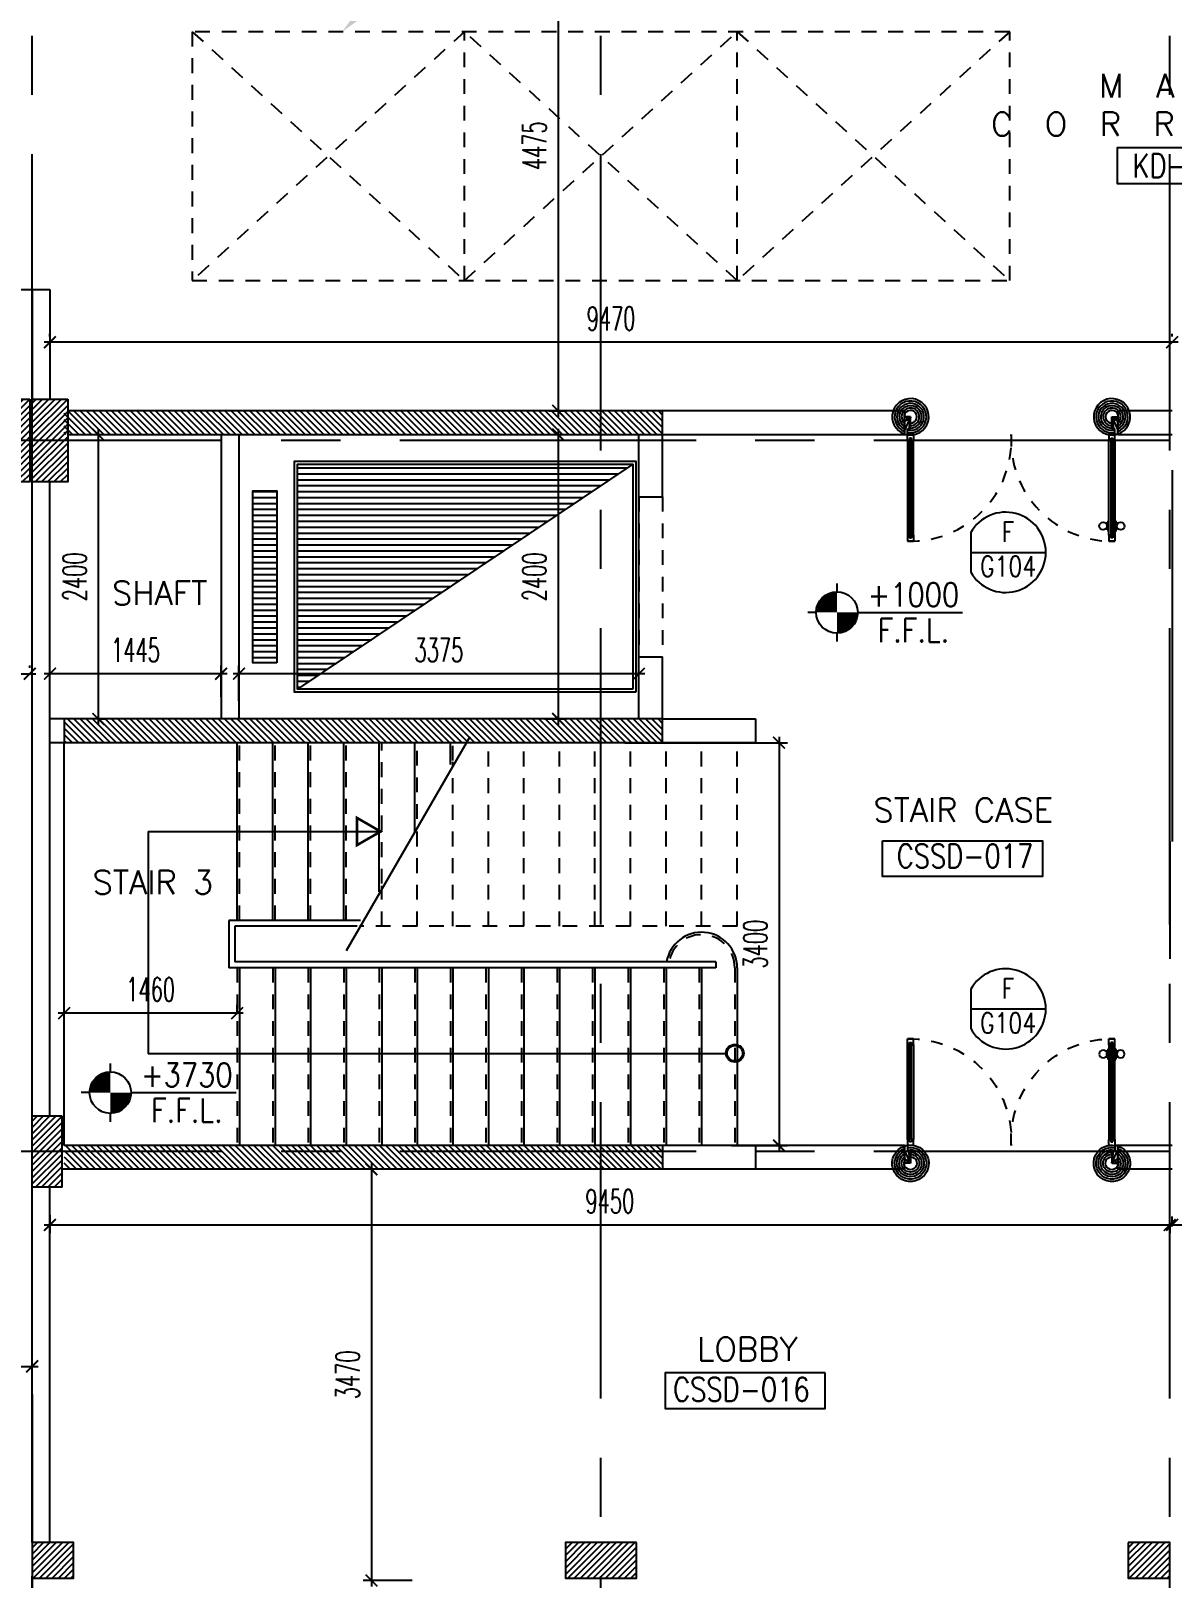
# Model space of a CAD drawing. Extents: x 417866.9 to 417960.2, y 43448 to 43538.2.
# Drawn here: x 417905.91 to 417915.54, y 43494.49 to 43507.55 of the extents above; entities that cross this region are included whole.
import ezdxf
from ezdxf.enums import TextEntityAlignment as Align

# ---------------------------------------------------------------- set-up
doc = ezdxf.new("R2010")
doc.units = 0
doc.header["$MEASUREMENT"] = 0
doc.header["$PDMODE"] = 3
doc.header["$PDSIZE"] = 0.1
for name, pattern in [('CENTERX2', [4, 2.5, -0.5, 0.5, -0.5]), ('HIDDEN', [0.375, 0.25, -0.125]), ('HIDDEN2', [0.1875, 0.125, -0.0625])]:
    doc.linetypes.add(name, pattern=pattern)
doc.layers.get('0').update_dxf_attribs({"linetype": 'CONTINUOUS'})
doc.layers.get('DEFPOINTS').update_dxf_attribs({"linetype": 'CONTINUOUS'})
for name, color, linetype in [('AXES', 11, 'CENTERX2'), ('BORDER', 4, 'CONTINUOUS'), ('COL', 2, 'CONTINUOUS'), ('DIM', 4, 'CONTINUOUS'), ('DOOR', 4, 'CONTINUOUS'), ('DOOR-CR', 2, 'CONTINUOUS'), ('DOOR-NO', 3, 'CONTINUOUS'), ('EJ', 8, 'CONTINUOUS'), ('HAT', 8, 'CONTINUOUS'), ('HIDDEN', 9, 'HIDDEN2'), ('LEV-PL', 4, 'CONTINUOUS'), ('LIFTS', 4, 'CONTINUOUS'), ('RM-BOX', 2, 'CONTINUOUS'), ('RM-IND', 5, 'CONTINUOUS'), ('RM-NAME', 2, 'CONTINUOUS'), ('RM-NO', 2, 'CONTINUOUS'), ('STR', 5, 'CONTINUOUS'), ('WALL', 2, 'CONTINUOUS')]:
    doc.layers.add(name, color=color, linetype=linetype)
doc.layers.get('EJ').off()
doc.styles.add('ROMANS', font='ROMANS.shx', dxfattribs={"width": 0.6})
doc.styles.add('S', font='ROMANS.SHX')
doc.dimstyles.new('STANDARD in', dxfattribs={"dimtxt": 0.2, "dimasz": 0.1, "dimexe": 0.07, "dimexo": 0.05, "dimgap": 0.1, "dimtad": 1, "dimdec": 0, "dimlfac": 1000, "dimzin": 0, "dimdsep": 46, "dimtxsty": 'ROMANS', "dimblk": 'ARCHTICK', "dimcen": 0.05, "dimdle": 0.05, "dimclrd": 4, "dimclre": 4, "dimclrt": 2, "dimadec": 0, "dimazin": 0, "dimtfac": 1, "dimtdec": 0, "dimtmove": 2, "dimatfit": 3, "dimfxl": 0, "dimtolj": 1, "dimtzin": 0, "dimarcsym": 0})

# ---------------------------------------------------------------- blocks, each defined once
blk = doc.blocks.new('RM1')
at = {"layer": 'RM-BOX'}
blk.add_lwpolyline([(570, -200), (-570, -200), (-570, -500), (570, -500)], close=True, dxfattribs=at)
at = {"layer": 'RM-NAME', "style": 'ROMANS'}
for tag, p in [('ROOMNAME1', (0, 324)), ('ROOMNAME2', (0, 0))]:
    blk.add_attdef(tag, text='', height=200, dxfattribs=at).set_placement(p, align=Align.MIDDLE)
at = {"layer": 'RM-NO', "style": 'ROMANS', "width": 0.8}
blk.add_attdef('ROOMNO', text='', height=200, dxfattribs=at).set_placement((0, -350), align=Align.MIDDLE)
blk = doc.blocks.new('C11')
at = {"layer": 'HAT'}
h = blk.add_hatch(dxfattribs=at)
h.set_pattern_fill('ANSI31', color=256, scale=300, style=0)
h.set_pattern_definition([(45, (-383765.23, -62181), (-26.5165043, 26.5165043), [])])
h.paths.add_polyline_path([(-20, 350), (-20, 700), (-320, 700), (-320, 350)])
h.paths.add_polyline_path([(-320, 0), (-20, 0), (-20, 350), (-320, 350)])
h = blk.add_hatch(dxfattribs=at)
h.set_pattern_fill('ANSI31', color=256, scale=300, style=0)
h.set_pattern_definition([(45, (-383445.23, -62181), (-26.5165043, 26.5165043), [])])
h.paths.add_polyline_path([(300, 350), (300, 700), (0, 700), (0, 350)])
h.paths.add_polyline_path([(0, 0), (300, 0), (300, 350), (0, 350)])
at = {"layer": 'COL'}
for points in [[(-20, 700), (-20, 0), (-320, 0), (-320, 700)], [(300, 700), (300, 0), (0, 0), (0, 700)]]:
    blk.add_lwpolyline(points, close=True, dxfattribs=at)
blk = doc.blocks.new('_ARCHTICK')
at = {"color": 0, "linetype": 'ByBlock', "const_width": 0.15}
blk.add_lwpolyline([(-0.5, -0.5), (0.5, 0.5)], dxfattribs=at)
blk = doc.blocks.new('*D612')
at = {"layer": 'DEFPOINTS', "color": 0}
for p in [(417905.897, 43502.126), (417905.897, 43502.126), (417891.397, 43501.746)]:
    blk.add_point(p, dxfattribs=at)
at = {"layer": 'DIM', "color": 4, "lineweight": -2}
for p, q in [((417891.397, 43501.796), (417891.397, 43502.196)), ((417905.897, 43502.176), (417905.897, 43502.196)), ((417891.347, 43502.126), (417905.947, 43502.126))]:
    blk.add_line(p, q, dxfattribs=at)
at = {"layer": 'DIM', "color": 4, "lineweight": -2, "xscale": 0.1, "yscale": 0.1, "zscale": 0.1, "rotation": 180}
blk.add_blockref('_ARCHTICK', (417891.397, 43502.126), dxfattribs=at)
at = {"layer": 'DIM', "color": 4, "lineweight": -2, "xscale": 0.1, "yscale": 0.1, "zscale": 0.1}
blk.add_blockref('_ARCHTICK', (417905.897, 43502.126), dxfattribs=at)
at = {"layer": 'DIM', "color": 2, "insert": (417898.647, 43502.326), "char_height": 0.2, "attachment_point": 5, "style": 'ROMANS'}
blk.add_mtext('\\A1;14500', dxfattribs=at)
blk = doc.blocks.new('*D266')
at = {"layer": 'DEFPOINTS', "color": 0}
for p in [(417907.662, 43502.126), (417907.662, 43501.847), (417911.037, 43501.847)]:
    blk.add_point(p, dxfattribs=at)
at = {"layer": 'DIM', "color": 4, "lineweight": -2}
for p, q in [((417907.662, 43501.897), (417907.662, 43502.196)), ((417911.037, 43501.897), (417911.037, 43502.196)), ((417911.087, 43502.126), (417907.612, 43502.126))]:
    blk.add_line(p, q, dxfattribs=at)
at = {"layer": 'DIM', "color": 4, "lineweight": -2, "xscale": 0.1, "yscale": 0.1, "zscale": 0.1, "rotation": 180}
blk.add_blockref('_ARCHTICK', (417907.662, 43502.126), dxfattribs=at)
at = {"layer": 'DIM', "color": 4, "lineweight": -2, "xscale": 0.1, "yscale": 0.1, "zscale": 0.1}
blk.add_blockref('_ARCHTICK', (417911.037, 43502.126), dxfattribs=at)
at = {"layer": 'DIM', "color": 2, "insert": (417909.349, 43502.326), "char_height": 0.2, "attachment_point": 5, "style": 'ROMANS'}
blk.add_mtext('\\A1;3375', dxfattribs=at)
blk = doc.blocks.new('*D267')
at = {"layer": 'DEFPOINTS', "color": 0}
for p in [(417910.124, 43504.144), (417910.19, 43501.744), (417910.356, 43501.744)]:
    blk.add_point(p, dxfattribs=at)
at = {"layer": 'DIM', "color": 4, "lineweight": -2}
for p, q in [((417910.174, 43504.144), (417910.426, 43504.144)), ((417910.356, 43504.194), (417910.356, 43501.694)), ((417910.24, 43501.744), (417910.426, 43501.744))]:
    blk.add_line(p, q, dxfattribs=at)
at = {"layer": 'DIM', "color": 4, "lineweight": -2, "xscale": 0.1, "yscale": 0.1, "zscale": 0.1}
for p, rotation in [((417910.356, 43504.144), 90), ((417910.356, 43501.744), 270)]:
    blk.add_blockref('_ARCHTICK', p, dxfattribs=dict(at, rotation=rotation))
at = {"layer": 'DIM', "color": 2, "insert": (417910.156, 43502.944), "char_height": 0.2, "attachment_point": 5, "rotation": 90, "style": 'ROMANS'}
blk.add_mtext('\\A1;2400', dxfattribs=at)
blk = doc.blocks.new('*D589')
at = {"layer": 'DEFPOINTS', "color": 0}
for p in [(417906.067, 43502.126), (417906.067, 43501.88), (417907.512, 43501.88)]:
    blk.add_point(p, dxfattribs=at)
at = {"layer": 'DIM', "color": 4, "lineweight": -2}
for p, q in [((417906.067, 43501.93), (417906.067, 43502.196)), ((417907.512, 43501.93), (417907.512, 43502.196)), ((417907.562, 43502.126), (417906.017, 43502.126))]:
    blk.add_line(p, q, dxfattribs=at)
at = {"layer": 'DIM', "color": 4, "lineweight": -2, "xscale": 0.1, "yscale": 0.1, "zscale": 0.1, "rotation": 180}
blk.add_blockref('_ARCHTICK', (417906.067, 43502.126), dxfattribs=at)
at = {"layer": 'DIM', "color": 4, "lineweight": -2, "xscale": 0.1, "yscale": 0.1, "zscale": 0.1}
blk.add_blockref('_ARCHTICK', (417907.512, 43502.126), dxfattribs=at)
at = {"layer": 'DIM', "color": 2, "insert": (417906.789, 43502.326), "char_height": 0.2, "attachment_point": 5, "style": 'ROMANS'}
blk.add_mtext('\\A1;1445', dxfattribs=at)
blk = doc.blocks.new('*D268')
at = {"layer": 'DEFPOINTS', "color": 0}
for p in [(417906.429, 43504.144), (417906.429, 43501.744), (417906.475, 43501.744)]:
    blk.add_point(p, dxfattribs=at)
at = {"layer": 'DIM', "color": 4, "lineweight": -2}
for p, q in [((417906.475, 43504.194), (417906.475, 43501.694)), ((417906.479, 43504.144), (417906.545, 43504.144)), ((417906.479, 43501.744), (417906.545, 43501.744))]:
    blk.add_line(p, q, dxfattribs=at)
at = {"layer": 'DIM', "color": 4, "lineweight": -2, "xscale": 0.1, "yscale": 0.1, "zscale": 0.1}
for p, rotation in [((417906.475, 43504.144), 90), ((417906.475, 43501.744), 270)]:
    blk.add_blockref('_ARCHTICK', p, dxfattribs=dict(at, rotation=rotation))
at = {"layer": 'DIM', "color": 2, "insert": (417906.275, 43502.944), "char_height": 0.2, "attachment_point": 5, "rotation": 90, "style": 'ROMANS'}
blk.add_mtext('\\A1;2400', dxfattribs=at)
blk = doc.blocks.new('*D269')
at = {"layer": 'DEFPOINTS', "color": 0}
for p in [(417906.187, 43499.262), (417906.187, 43499.204), (417907.647, 43499.204)]:
    blk.add_point(p, dxfattribs=at)
at = {"layer": 'DIM', "color": 4, "lineweight": -2}
for p, q in [((417906.187, 43499.254), (417906.187, 43499.332)), ((417907.647, 43499.254), (417907.647, 43499.332)), ((417907.697, 43499.262), (417906.137, 43499.262))]:
    blk.add_line(p, q, dxfattribs=at)
at = {"layer": 'DIM', "color": 4, "lineweight": -2, "xscale": 0.1, "yscale": 0.1, "zscale": 0.1, "rotation": 180}
blk.add_blockref('_ARCHTICK', (417906.187, 43499.262), dxfattribs=at)
at = {"layer": 'DIM', "color": 4, "lineweight": -2, "xscale": 0.1, "yscale": 0.1, "zscale": 0.1}
blk.add_blockref('_ARCHTICK', (417907.647, 43499.262), dxfattribs=at)
at = {"layer": 'DIM', "color": 2, "insert": (417906.917, 43499.462), "char_height": 0.2, "attachment_point": 5, "style": 'ROMANS'}
blk.add_mtext('\\A1;1460', dxfattribs=at)
blk = doc.blocks.new('*D270')
at = {"layer": 'DEFPOINTS', "color": 0}
for p in [(417909.174, 43497.944), (417908.78, 43494.474), (417909.174, 43494.474)]:
    blk.add_point(p, dxfattribs=at)
at = {"layer": 'DIM', "color": 4, "lineweight": -2}
for p, q in [((417908.78, 43497.994), (417908.78, 43494.424)), ((417909.124, 43497.944), (417908.71, 43497.944)), ((417909.124, 43494.474), (417908.71, 43494.474))]:
    blk.add_line(p, q, dxfattribs=at)
at = {"layer": 'DIM', "color": 4, "lineweight": -2, "xscale": 0.1, "yscale": 0.1, "zscale": 0.1}
for p, rotation in [((417908.78, 43497.944), 90), ((417908.78, 43494.474), 270)]:
    blk.add_blockref('_ARCHTICK', p, dxfattribs=dict(at, rotation=rotation))
at = {"layer": 'DIM', "color": 2, "insert": (417908.58, 43496.209), "char_height": 0.2, "attachment_point": 5, "rotation": 90, "style": 'ROMANS'}
blk.add_mtext('\\A1;3470', dxfattribs=at)
blk = doc.blocks.new('*D271')
at = {"layer": 'DEFPOINTS', "color": 0}
for p in [(417906.067, 43497.608), (417915.517, 43497.527), (417915.517, 43497.474)]:
    blk.add_point(p, dxfattribs=at)
at = {"layer": 'DIM', "color": 4, "lineweight": -2}
for p, q in [((417906.017, 43497.474), (417915.567, 43497.474)), ((417906.067, 43497.558), (417906.067, 43497.404)), ((417915.517, 43497.477), (417915.517, 43497.404))]:
    blk.add_line(p, q, dxfattribs=at)
at = {"layer": 'DIM', "color": 4, "lineweight": -2, "xscale": 0.1, "yscale": 0.1, "zscale": 0.1, "rotation": 180}
blk.add_blockref('_ARCHTICK', (417906.067, 43497.474), dxfattribs=at)
at = {"layer": 'DIM', "color": 4, "lineweight": -2, "xscale": 0.1, "yscale": 0.1, "zscale": 0.1}
blk.add_blockref('_ARCHTICK', (417915.517, 43497.474), dxfattribs=at)
at = {"layer": 'DIM', "color": 2, "insert": (417910.792, 43497.674), "char_height": 0.2, "attachment_point": 5, "style": 'ROMANS'}
blk.add_mtext('\\A1;9450', dxfattribs=at)
blk = doc.blocks.new('*D576')
at = {"layer": 'DEFPOINTS', "color": 0}
for p in [(417921.112, 43497.771), (417921.112, 43497.475), (417915.537, 43497.411)]:
    blk.add_point(p, dxfattribs=at)
at = {"layer": 'DIM', "color": 4, "lineweight": -2}
for p, q in [((417921.112, 43497.721), (417921.112, 43497.405)), ((417915.487, 43497.475), (417921.162, 43497.475)), ((417915.537, 43497.461), (417915.537, 43497.545))]:
    blk.add_line(p, q, dxfattribs=at)
at = {"layer": 'DIM', "color": 4, "lineweight": -2, "xscale": 0.1, "yscale": 0.1, "zscale": 0.1, "rotation": 180}
blk.add_blockref('_ARCHTICK', (417915.537, 43497.475), dxfattribs=at)
at = {"layer": 'DIM', "color": 4, "lineweight": -2, "xscale": 0.1, "yscale": 0.1, "zscale": 0.1}
blk.add_blockref('_ARCHTICK', (417921.112, 43497.475), dxfattribs=at)
at = {"layer": 'DIM', "color": 2, "insert": (417918.324, 43497.675), "char_height": 0.2, "attachment_point": 5, "style": 'ROMANS'}
blk.add_mtext('\\A1;5575', dxfattribs=at)
blk = doc.blocks.new('LEV1')
at = {"layer": 'LEV-PL'}
for p, q in [((0, 245), (0, 175)), ((-175, 0), (-245, 0)), ((175, 0), (1061, 0)), ((0, -175), (0, -245))]:
    blk.add_line(p, q, dxfattribs=at)
at = {"layer": 'LEV-PL', "const_width": 175}
for points in [[(-88, 0, -0.414214), (0, 88, -1)], [(88, 0, -0.414214), (0, -88, -1)]]:
    blk.add_lwpolyline(points, format="xyb", dxfattribs=at)
at = {"layer": 'LEV-PL'}
blk.add_circle((0, 0), 175, dxfattribs=at)
at = {"layer": 'LEV-PL', "color": 4, "style": 'S', "width": 0.85}
for tag, p in [('+0000', (646, 50)), ('F.F.L.', (646, -250))]:
    blk.add_attdef(tag, text='', height=200, dxfattribs=at).set_placement(p, align=Align.CENTER)
blk = doc.blocks.new('*D402')
at = {"layer": 'DEFPOINTS', "color": 0}
for p in [(417910.869, 43501.544), (417911.769, 43498.144), (417912.22, 43498.144)]:
    blk.add_point(p, dxfattribs=at)
at = {"layer": 'DIM', "color": 4, "lineweight": -2}
for p, q in [((417910.919, 43501.544), (417912.29, 43501.544)), ((417912.22, 43501.594), (417912.22, 43498.094)), ((417911.819, 43498.144), (417912.29, 43498.144))]:
    blk.add_line(p, q, dxfattribs=at)
at = {"layer": 'DIM', "color": 4, "lineweight": -2, "xscale": 0.1, "yscale": 0.1, "zscale": 0.1}
for p, rotation in [((417912.22, 43501.544), 90), ((417912.22, 43498.144), 270)]:
    blk.add_blockref('_ARCHTICK', p, dxfattribs=dict(at, rotation=rotation))
at = {"layer": 'DIM', "color": 2, "insert": (417912.02, 43499.844), "char_height": 0.2, "attachment_point": 5, "rotation": 90, "style": 'ROMANS'}
blk.add_mtext('\\A1;3400', dxfattribs=at)
blk = doc.blocks.new('*X134')
at = {"color": 0}
for p, q in [((61359, 45555), (61555, 45751)), ((61359, 45608), (61502, 45751)), ((61359, 45661), (61449, 45751)), ((61359, 45714), (61396, 45751)), ((61408, 45551), (61608, 45751)), ((61461, 45551), (61661, 45751)), ((61514, 45551), (61714, 45751)), ((61567, 45551), (61767, 45751)), ((61620, 45551), (61820, 45751)), ((61673, 45551), (61873, 45751)), ((61726, 45551), (61926, 45751)), ((61779, 45551), (61979, 45751)), ((61832, 45551), (62032, 45751)), ((61885, 45551), (62085, 45751)), ((61938, 45551), (62138, 45751)), ((61991, 45551), (62191, 45751)), ((62044, 45551), (62244, 45751)), ((62097, 45551), (62297, 45751)), ((62150, 45551), (62350, 45751)), ((62203, 45551), (62403, 45751)), ((62256, 45551), (62456, 45751)), ((62309, 45551), (62509, 45751)), ((62362, 45551), (62562, 45751)), ((62415, 45551), (62615, 45751)), ((62469, 45551), (62669, 45751)), ((62522, 45551), (62722, 45751)), ((62575, 45551), (62775, 45751)), ((62628, 45551), (62828, 45751)), ((62681, 45551), (62881, 45751)), ((62734, 45551), (62934, 45751)), ((62787, 45551), (62987, 45751)), ((62840, 45551), (63040, 45751)), ((62893, 45551), (63093, 45751)), ((62946, 45551), (63146, 45751)), ((62999, 45551), (63199, 45751)), ((63052, 45551), (63252, 45751)), ((63105, 45551), (63305, 45751)), ((63158, 45551), (63358, 45751)), ((63211, 45551), (63411, 45751)), ((63264, 45551), (63464, 45751)), ((63317, 45551), (63517, 45751)), ((63370, 45551), (63570, 45751)), ((63423, 45551), (63623, 45751)), ((63476, 45551), (63676, 45751)), ((63529, 45551), (63729, 45751)), ((63582, 45551), (63782, 45751)), ((63635, 45551), (63835, 45751)), ((63688, 45551), (63888, 45751)), ((63741, 45551), (63941, 45751)), ((63794, 45551), (63994, 45751)), ((63847, 45551), (64047, 45751)), ((63900, 45551), (64100, 45751)), ((63953, 45551), (64153, 45751)), ((64006, 45551), (64206, 45751)), ((64060, 45551), (64260, 45751)), ((64113, 45551), (64313, 45751)), ((64166, 45551), (64366, 45751)), ((64219, 45551), (64419, 45751)), ((64272, 45551), (64472, 45751)), ((64325, 45551), (64525, 45751)), ((64378, 45551), (64578, 45751)), ((64431, 45551), (64631, 45751)), ((64484, 45551), (64684, 45751)), ((64537, 45551), (64737, 45751)), ((64590, 45551), (64790, 45751)), ((64643, 45551), (64843, 45751)), ((64696, 45551), (64896, 45751)), ((64749, 45551), (64949, 45751)), ((64802, 45551), (65002, 45751)), ((64855, 45551), (65055, 45751)), ((64908, 45551), (65108, 45751)), ((64961, 45551), (65161, 45751)), ((65014, 45551), (65214, 45751)), ((65067, 45551), (65267, 45751)), ((65120, 45551), (65320, 45751)), ((65173, 45551), (65373, 45751)), ((65226, 45551), (65426, 45751)), ((65279, 45551), (65479, 45751)), ((65332, 45551), (65532, 45751)), ((65385, 45551), (65585, 45751)), ((65438, 45551), (65638, 45751)), ((65491, 45551), (65691, 45751)), ((65544, 45551), (65744, 45751)), ((65597, 45551), (65797, 45751)), ((65651, 45551), (65851, 45751)), ((65704, 45551), (65904, 45751)), ((65757, 45551), (65957, 45751)), ((65810, 45551), (66010, 45751)), ((65863, 45551), (66063, 45751)), ((65916, 45551), (66116, 45751)), ((65969, 45551), (66169, 45751)), ((66022, 45551), (66222, 45751)), ((66075, 45551), (66275, 45751)), ((66128, 45551), (66328, 45751)), ((66181, 45551), (66381, 45751)), ((66234, 45551), (66409, 45726)), ((66287, 45551), (66409, 45673)), ((66340, 45551), (66409, 45620)), ((66393, 45551), (66409, 45567))]:
    blk.add_line(p, q, dxfattribs=at)
blk = doc.blocks.new('*X133')
at = {"color": 0}
for p, q in [((61359, 48207), (61553, 48401)), ((61359, 48260), (61500, 48401)), ((61359, 48313), (61447, 48401)), ((61359, 48366), (61394, 48401)), ((61406, 48201), (61606, 48401)), ((61459, 48201), (61659, 48401)), ((61512, 48201), (61712, 48401)), ((61565, 48201), (61765, 48401)), ((61618, 48201), (61818, 48401)), ((61671, 48201), (61871, 48401)), ((61724, 48201), (61924, 48401)), ((61777, 48201), (61977, 48401)), ((61830, 48201), (62030, 48401)), ((61884, 48201), (62084, 48401)), ((61937, 48201), (62137, 48401)), ((61990, 48201), (62190, 48401)), ((62043, 48201), (62243, 48401)), ((62096, 48201), (62296, 48401)), ((62149, 48201), (62349, 48401)), ((62202, 48201), (62402, 48401)), ((62255, 48201), (62455, 48401)), ((62308, 48201), (62508, 48401)), ((62361, 48201), (62561, 48401)), ((62414, 48201), (62614, 48401)), ((62467, 48201), (62667, 48401)), ((62520, 48201), (62720, 48401)), ((62573, 48201), (62773, 48401)), ((62626, 48201), (62826, 48401)), ((62679, 48201), (62879, 48401)), ((62732, 48201), (62932, 48401)), ((62785, 48201), (62985, 48401)), ((62838, 48201), (63038, 48401)), ((62891, 48201), (63091, 48401)), ((62944, 48201), (63144, 48401)), ((62997, 48201), (63197, 48401)), ((63050, 48201), (63250, 48401)), ((63103, 48201), (63303, 48401)), ((63156, 48201), (63356, 48401)), ((63209, 48201), (63409, 48401)), ((63262, 48201), (63462, 48401)), ((63315, 48201), (63515, 48401)), ((63368, 48201), (63568, 48401)), ((63421, 48201), (63621, 48401)), ((63475, 48201), (63675, 48401)), ((63528, 48201), (63728, 48401)), ((63581, 48201), (63781, 48401)), ((63634, 48201), (63834, 48401)), ((63687, 48201), (63887, 48401)), ((63740, 48201), (63940, 48401)), ((63793, 48201), (63993, 48401)), ((63846, 48201), (64046, 48401)), ((63899, 48201), (64099, 48401)), ((63952, 48201), (64152, 48401)), ((64005, 48201), (64205, 48401)), ((64058, 48201), (64258, 48401)), ((64111, 48201), (64311, 48401)), ((64164, 48201), (64364, 48401)), ((64217, 48201), (64417, 48401)), ((64270, 48201), (64470, 48401)), ((64323, 48201), (64523, 48401)), ((64376, 48201), (64576, 48401)), ((64429, 48201), (64629, 48401)), ((64482, 48201), (64682, 48401)), ((64535, 48201), (64735, 48401)), ((64588, 48201), (64788, 48401)), ((64641, 48201), (64841, 48401)), ((64694, 48201), (64894, 48401)), ((64747, 48201), (64947, 48401)), ((64800, 48201), (65000, 48401)), ((64853, 48201), (65053, 48401)), ((64906, 48201), (65106, 48401)), ((64959, 48201), (65159, 48401)), ((65012, 48201), (65212, 48401)), ((65065, 48201), (65265, 48401)), ((65119, 48201), (65319, 48401)), ((65172, 48201), (65372, 48401)), ((65225, 48201), (65425, 48401)), ((65278, 48201), (65478, 48401)), ((65331, 48201), (65531, 48401)), ((65384, 48201), (65584, 48401)), ((65437, 48201), (65637, 48401)), ((65490, 48201), (65690, 48401)), ((65543, 48201), (65743, 48401)), ((65596, 48201), (65796, 48401)), ((65649, 48201), (65849, 48401)), ((65702, 48201), (65902, 48401)), ((65755, 48201), (65955, 48401)), ((65808, 48201), (66008, 48401)), ((65861, 48201), (66061, 48401)), ((65914, 48201), (66114, 48401)), ((65967, 48201), (66167, 48401)), ((66020, 48201), (66220, 48401)), ((66073, 48201), (66273, 48401)), ((66126, 48201), (66326, 48401)), ((66179, 48201), (66379, 48401)), ((66232, 48201), (66409, 48378)), ((66285, 48201), (66409, 48325)), ((66338, 48201), (66409, 48272)), ((66391, 48201), (66409, 48219))]:
    blk.add_line(p, q, dxfattribs=at)
blk = doc.blocks.new('A$C272A55A0')
at = {"layer": 'DOOR', "color": 0, "linetype": 'ByBlock'}
for p, q in [((0, 900), (0, 1050)), ((50, 1050), (0, 1050)), ((50, 950), (50, 1050)), ((1750, 950), (1750, 1050)), ((1750, 1050), (1800, 1050)), ((1800, 1050), (1800, 900)), ((25, 950), (50, 950)), ((25, 900), (25, 950)), ((1775, 950), (1750, 950)), ((1775, 900), (1775, 950)), ((0, 900), (25, 900)), ((75, 900), (25, 900)), ((25, 850), (25, 900)), ((42, 850), (25, 850)), ((58, 870), (42, 870)), ((42, 870), (42, 850)), ((58, 850), (58, 870)), ((75, 850), (58, 850)), ((75, 900), (75, 850)), ((1725, 900), (1775, 900)), ((1725, 900), (1725, 850)), ((1725, 850), (1742, 850)), ((1742, 870), (1758, 870)), ((1742, 850), (1742, 870)), ((1758, 870), (1758, 850)), ((1758, 850), (1775, 850)), ((1800, 900), (1775, 900)), ((1775, 850), (1775, 900)), ((1718, 160), (1709, 160)), ((1709, 95), (1709, 160)), ((1725, 173), (1718, 173)), ((1718, 173), (1718, 83)), ((1718, 95), (1718, 160)), ((1775, 173), (1782, 173)), ((1782, 173), (1782, 83)), ((1782, 160), (1791, 160)), ((1782, 95), (1782, 160)), ((1791, 95), (1791, 160)), ((25, 50), (42, 50)), ((25, 50), (25, 0)), ((25, 0), (75, 0)), ((75, 0), (25, 0)), ((42, 50), (42, 30)), ((42, 30), (58, 30)), ((58, 50), (75, 50)), ((58, 50), (58, 30)), ((75, 50), (75, 0)), ((1718, 95), (1709, 95)), ((1725, 83), (1718, 83)), ((1742, 50), (1725, 50)), ((1725, 50), (1725, 0)), ((1775, 0), (1725, 0)), ((1725, 0), (1775, 0)), ((1742, 50), (1742, 30)), ((1758, 30), (1742, 30)), ((1775, 50), (1758, 50)), ((1758, 50), (1758, 30)), ((1775, 83), (1782, 83)), ((1775, 50), (1775, 0)), ((1782, 95), (1791, 95))]:
    blk.add_line(p, q, dxfattribs=at)
at = {"layer": 'DOOR', "color": 9, "linetype": 'ByBlock'}
for p, q in [((50, 1050), (0, 1010)), ((50, 1050), (0, 937)), ((50, 1050), (37, 950)), ((1750, 1050), (1800, 1010)), ((1750, 1050), (1800, 937)), ((1750, 1050), (1763, 950))]:
    blk.add_line(p, q, dxfattribs=at)
at = {"layer": 'DOOR', "linetype": 'ByBlock'}
for p, q in [((25, 850), (25, 50)), ((42, 850), (42, 50)), ((58, 850), (58, 50)), ((75, 50), (75, 850)), ((1725, 50), (1725, 850)), ((1742, 850), (1742, 50)), ((1758, 850), (1758, 50)), ((1775, 850), (1775, 50))]:
    blk.add_line(p, q, dxfattribs=at)
at = {"layer": 'DOOR', "color": 0, "linetype": 'ByBlock'}
for centre in [(1676, 128), (1824, 128)]:
    blk.add_circle(centre, 32.4, dxfattribs=at)
at = {"layer": 'DOOR', "color": 9, "linetype": 'ByBlock'}
for centre, radius, start, end in [((50, 1050), 34.4, 180, 270), ((50, 1050), 14.4, 180, 270), ((1750, 1050), 14.4, 270, 0), ((1750, 1050), 34.4, 270, 0), ((50, 1050), 54.4, 203.2074, 270), ((50, 1050), 74.4, 227.7764, 270), ((50, 1050), 94.4, 238.0182, 270), ((50, 1050), 114, 244.0838, 257.3774), ((50, 1050), 134, 248.1598, 259.28), ((1750, 1050), 54.4, 270, 336.7926), ((1750, 1050), 74.4, 270, 312.2236), ((1750, 1050), 94.4, 270, 301.9818), ((1750, 1050), 114, 282.6226, 295.9162), ((1750, 1050), 134, 280.72, 291.8402), ((50, 1050), 154, 251.1053, 256.2858), ((1750, 1050), 154, 283.7142, 288.8947)]:
    blk.add_arc(centre, radius, start, end, dxfattribs=at)
at = {"layer": 'DOOR', "linetype": 'HIDDEN', "ltscale": 0.5}
for centre, start, end in [((50, 851), 268.3174, 3.2965), ((1750, 851), 176.7035, 271.6826)]:
    blk.add_arc(centre, 851, start, end, dxfattribs=at)
at = {"layer": 'WALL', "linetype": 'ByBlock'}
blk.add_line((1800, 900), (1800, 1050), dxfattribs=at)
blk = doc.blocks.new('DD1')
at = {"layer": 'DOOR-CR'}
blk.add_line((-316, 0), (316, 0), dxfattribs=at)
blk.add_lwpolyline([(-316, -166, 3.820224), (-316, 166)], format="xyb", close=True, dxfattribs=at)
at = {"layer": 'DOOR-NO', "color": 255, "style": 'ROMANS'}
for tag, width, p in [('G', 0.8, (-22, 156)), ('0000', 0.7, (-22, -136))]:
    blk.add_attdef(tag, text='', height=196, dxfattribs=dict(at, width=width)).set_placement(p, align=Align.MIDDLE)
blk = doc.blocks.new('*D614')
at = {"layer": 'DEFPOINTS', "color": 0}
for p in [(417905.917, 43496.281), (417898.947, 43496.074), (417905.917, 43495.874)]:
    blk.add_point(p, dxfattribs=at)
at = {"layer": 'DIM', "color": 4, "lineweight": -2}
for p, q in [((417898.897, 43496.281), (417905.967, 43496.281)), ((417898.947, 43496.124), (417898.947, 43496.351)), ((417905.917, 43495.924), (417905.917, 43496.351))]:
    blk.add_line(p, q, dxfattribs=at)
at = {"layer": 'DIM', "color": 4, "lineweight": -2, "xscale": 0.1, "yscale": 0.1, "zscale": 0.1, "rotation": 180}
blk.add_blockref('_ARCHTICK', (417898.947, 43496.281), dxfattribs=at)
at = {"layer": 'DIM', "color": 4, "lineweight": -2, "xscale": 0.1, "yscale": 0.1, "zscale": 0.1}
blk.add_blockref('_ARCHTICK', (417905.917, 43496.281), dxfattribs=at)
at = {"layer": 'DIM', "color": 2, "insert": (417902.432, 43496.481), "char_height": 0.2, "attachment_point": 5, "style": 'ROMANS'}
blk.add_mtext('\\A1;6970', dxfattribs=at)
blk = doc.blocks.new('*D616')
at = {"layer": 'DEFPOINTS', "color": 0}
for p in [(417906.067, 43504.923), (417906.067, 43504.923), (417915.537, 43504.923)]:
    blk.add_point(p, dxfattribs=at)
at = {"layer": 'DIM', "color": 4, "lineweight": -2}
for p, q in [((417915.587, 43504.923), (417906.017, 43504.923)), ((417906.067, 43504.973), (417906.067, 43504.993)), ((417915.537, 43504.973), (417915.537, 43504.993))]:
    blk.add_line(p, q, dxfattribs=at)
at = {"layer": 'DIM', "color": 4, "lineweight": -2, "xscale": 0.1, "yscale": 0.1, "zscale": 0.1, "rotation": 180}
blk.add_blockref('_ARCHTICK', (417906.067, 43504.923), dxfattribs=at)
at = {"layer": 'DIM', "color": 4, "lineweight": -2, "xscale": 0.1, "yscale": 0.1, "zscale": 0.1}
blk.add_blockref('_ARCHTICK', (417915.537, 43504.923), dxfattribs=at)
at = {"layer": 'DIM', "color": 2, "insert": (417910.802, 43505.123), "char_height": 0.2, "attachment_point": 5, "style": 'ROMANS'}
blk.add_mtext('\\A1;9470', dxfattribs=at)
blk = doc.blocks.new('*D617')
at = {"layer": 'DEFPOINTS', "color": 0}
for p in [(417910.106, 43508.819), (417910.23, 43504.344), (417910.356, 43504.344)]:
    blk.add_point(p, dxfattribs=at)
at = {"layer": 'DIM', "color": 4, "lineweight": -2}
for p, q in [((417910.156, 43508.819), (417910.426, 43508.819)), ((417910.356, 43508.869), (417910.356, 43504.294)), ((417910.28, 43504.344), (417910.426, 43504.344))]:
    blk.add_line(p, q, dxfattribs=at)
at = {"layer": 'DIM', "color": 4, "lineweight": -2, "xscale": 0.1, "yscale": 0.1, "zscale": 0.1}
for p, rotation in [((417910.356, 43508.819), 90), ((417910.356, 43504.344), 270)]:
    blk.add_blockref('_ARCHTICK', p, dxfattribs=dict(at, rotation=rotation))
at = {"layer": 'DIM', "color": 2, "insert": (417910.156, 43506.582), "char_height": 0.2, "attachment_point": 5, "rotation": 90, "style": 'ROMANS'}
blk.add_mtext('\\A1;4475', dxfattribs=at)

msp = doc.modelspace()

# ---------------------------------------------------------------- hatches: boundary and pattern name
at = {"layer": 'HAT'}
h = msp.add_hatch(dxfattribs=at)
h.set_pattern_fill('ANSI31', color=256, scale=0.3, style=0)
h.set_pattern_definition([(45, (417522.421385, 43455.963322), (-0.0265165043, 0.0265165043), [])])
h.paths.add_polyline_path([(417906.1666, 43498.3943), (417905.9166, 43498.3943), (417905.9166, 43498.0943), (417906.1666, 43498.0943)])
h.paths.add_polyline_path([(417906.1666, 43498.0943), (417905.9166, 43498.0943), (417905.9166, 43497.7943), (417906.1666, 43497.7943)])
h = msp.add_hatch(dxfattribs=at)
h.set_pattern_fill('ANSI31', color=256, scale=0.3, style=0)
h.set_pattern_definition([(135, (418670.847433, 43455.963322), (0.0265165043, 0.0265165043), [])])
h.paths.add_polyline_path([(417910.9866, 43498.1443), (417911.2366, 43498.1443), (417911.2366, 43498.0943), (417910.9866, 43498.0943)])
h.paths.add_polyline_path([(417910.9866, 43498.0943), (417911.2366, 43498.0943), (417911.2366, 43497.9443), (417910.9866, 43497.9443)])
h.paths.add_polyline_path([(417909.7866, 43498.0943), (417910.9866, 43498.0943), (417910.9866, 43497.9443), (417909.7866, 43497.9443)])
h.paths.add_polyline_path([(417909.7866, 43498.1443), (417910.9866, 43498.1443), (417910.9866, 43498.0943), (417909.7866, 43498.0943)])
h.paths.add_polyline_path([(417908.5866, 43498.0943), (417909.7866, 43498.0943), (417909.7866, 43497.9443), (417908.5866, 43497.9443)])
h.paths.add_polyline_path([(417908.5866, 43498.1443), (417909.7866, 43498.1443), (417909.7866, 43498.0943), (417908.5866, 43498.0943)])
h.paths.add_polyline_path([(417907.3866, 43498.0943), (417908.5866, 43498.0943), (417908.5866, 43497.9443), (417907.3866, 43497.9443)])
h.paths.add_polyline_path([(417907.3866, 43498.1443), (417908.5866, 43498.1443), (417908.5866, 43498.0943), (417907.3866, 43498.0943)])
h.paths.add_polyline_path([(417906.1866, 43498.1443), (417907.3866, 43498.1443), (417907.3866, 43498.0943), (417906.1866, 43498.0943)])
h.paths.add_polyline_path([(417906.1866, 43498.0943), (417907.3866, 43498.0943), (417907.3866, 43497.9443), (417906.1866, 43497.9443)])
h = msp.add_hatch(dxfattribs=at)
h.set_pattern_fill('ANSI31', color=256, scale=0.3, style=0)
h.set_pattern_definition([(45, (417522.521385, 43455.963322), (-0.0265165043, 0.0265165043), [])])
h.paths.add_polyline_path([(417905.9166, 43494.4943), (417906.2666, 43494.4943), (417906.2666, 43494.7943), (417905.9166, 43494.7943)])
h = msp.add_hatch(dxfattribs=at)
h.set_pattern_fill('ANSI31', color=256, scale=0.3, style=0)
h.set_pattern_definition([(45, (417552.171385, 43455.963322), (-0.0265165043, 0.0265165043), [])])
h.paths.add_polyline_path([(417910.7166, 43494.4943), (417910.7166, 43494.7943), (417910.4166, 43494.7943), (417910.4166, 43494.4943)])
h.paths.add_polyline_path([(417911.0166, 43494.4943), (417911.0166, 43494.7943), (417910.7166, 43494.7943), (417910.7166, 43494.4943)])
h = msp.add_hatch(dxfattribs=at)
h.set_pattern_fill('ANSI31', color=256, scale=0.3, style=0)
h.set_pattern_definition([(45, (417531.771385, 43455.963322), (-0.0265165043, 0.0265165043), [])])
h.paths.add_polyline_path([(417915.1666, 43494.4943), (417915.5166, 43494.4943), (417915.5166, 43494.7943), (417915.1666, 43494.7943)])
at = {"layer": 'LIFTS'}
h = msp.add_hatch(dxfattribs=at)
h.set_pattern_fill('_U', color=8, scale=0.05, style=0, pattern_type=0)
h.set_pattern_definition([(180, (418343.272364, 43455.96332), (0, 0.05), [])])
h.paths.add_polyline_path([(417910.9866, 43503.8943), (417908.1555, 43501.9943), (417908.1555, 43503.8943)])
h.paths.add_polyline_path([(417907.9805, 43503.6693), (417907.9805, 43502.2193), (417907.7805, 43502.2193), (417907.7805, 43503.6693)])

# ---------------------------------------------------------------- linework, layer by layer
at = {"layer": 'AXES'}
for p, q in [((417910.7166, 43460.01), (417910.7166, 43537.5491)), ((417905.9166, 43460.01), (417905.9166, 43537.1991)), ((417915.5166, 43460.01), (417915.5166, 43537.1991)), ((417959.5194, 43504.0943), (417889.6966, 43504.0943)), ((417959.5194, 43498.0943), (417889.6966, 43498.0943))]:
    msp.add_line(p, q, dxfattribs=at)
at = {"layer": 'COL'}
for p, q in [((417906.2166, 43504.3443), (417906.2166, 43504.1443)), ((417913.2791, 43504.3443), (417906.2166, 43504.3443)), ((417911.2366, 43504.1443), (417911.2366, 43504.3443)), ((417915.5366, 43504.3443), (417915.0791, 43504.3443)), ((417906.2166, 43504.1443), (417913.2791, 43504.1443)), ((417915.0791, 43504.1443), (417915.5366, 43504.1443)), ((417911.2366, 43501.7443), (417906.0666, 43501.7443)), ((417906.1866, 43501.7443), (417906.1866, 43501.5443)), ((417911.2366, 43501.5443), (417911.2366, 43501.7443)), ((417906.0666, 43501.5443), (417911.2366, 43501.5443))]:
    msp.add_line(p, q, dxfattribs=at)
for points in [[(417906.1666, 43498.3943), (417906.1666, 43497.7943), (417905.9166, 43497.7943), (417905.9166, 43498.3943)], [(417905.9166, 43494.7943), (417905.9166, 43494.4943), (417906.2666, 43494.4943), (417906.2666, 43494.7943)], [(417911.0166, 43494.7943), (417910.4166, 43494.7943), (417910.4166, 43494.4943), (417911.0166, 43494.4943)], [(417915.1666, 43494.7943), (417915.1666, 43494.4943), (417915.5166, 43494.4943), (417915.5166, 43494.7943)]]:
    msp.add_lwpolyline(points, close=True, dxfattribs=at)
at = {"layer": 'DIM'}
for p, q in [((417911.2366, 43501.6017), (417911.2366, 43501.937)), ((417911.2366, 43498.1443), (417911.2366, 43497.9443))]:
    msp.add_line(p, q, dxfattribs=at)
at = {"layer": 'HIDDEN'}
for p, q in [((417914.1666, 43507.5443), (417907.2666, 43507.5443)), ((417907.2666, 43507.5443), (417907.2666, 43505.4443)), ((417909.5666, 43507.5443), (417907.2666, 43505.4443)), ((417907.2666, 43507.5443), (417909.5666, 43505.4443)), ((417911.8666, 43505.4443), (417909.5666, 43507.5443)), ((417909.5666, 43505.4443), (417911.8666, 43507.5443)), ((417909.5666, 43505.4443), (417909.5666, 43507.5443)), ((417909.5666, 43505.4443), (417909.5666, 43507.5443)), ((417914.1666, 43507.5443), (417911.8666, 43505.4443)), ((417911.8666, 43507.5443), (417914.1666, 43505.4443)), ((417911.8666, 43505.4443), (417911.8666, 43507.5443)), ((417911.8666, 43505.4443), (417911.8666, 43507.5443)), ((417914.1666, 43505.4443), (417914.1666, 43507.5443)), ((417907.2666, 43505.4443), (417914.1666, 43505.4443)), ((417911.0366, 43503.6193), (417911.0366, 43502.2693)), ((417911.2366, 43503.6193), (417911.2366, 43502.2693)), ((417915.5166, 43500.7088), (417915.5166, 43500.7088))]:
    msp.add_line(p, q, dxfattribs=at)
at = {"layer": 'LIFTS'}
for p, q in [((417910.9866, 43503.8943), (417908.1555, 43501.9943)), ((417911.0366, 43502.2693), (417911.0366, 43503.6193))]:
    msp.add_line(p, q, dxfattribs=at)
for points in [[(417911.0116, 43501.9693), (417908.1305, 43501.9693), (417908.1305, 43503.9193), (417911.0116, 43503.9193)], [(417910.9866, 43501.9943), (417908.1555, 43501.9943), (417908.1555, 43503.8943), (417910.9866, 43503.8943)], [(417907.9805, 43502.2193), (417907.7805, 43502.2193), (417907.7805, 43503.6693), (417907.9805, 43503.6693)]]:
    msp.add_lwpolyline(points, close=True, dxfattribs=at)
at = {"layer": 'RM-BOX'}
for points in [[(417913.0921, 43500.7161), (417914.4419, 43500.7161), (417914.4419, 43500.4161), (417913.0921, 43500.4161)], [(417912.6095, 43496.2264), (417911.2597, 43496.2264), (417911.2597, 43495.9264), (417912.6095, 43495.9264)]]:
    msp.add_lwpolyline(points, close=True, dxfattribs=at)
at = {"layer": 'RM-IND'}
msp.add_solid([(417908.6992, 43507.6618), (417908.6522, 43507.709), (417908.5339, 43507.5443)], dxfattribs=at)
at = {"layer": 'STR'}
for p, q in [((417907.6466, 43500.0443), (417907.6466, 43501.5443)), ((417907.9466, 43500.0443), (417907.9466, 43501.5443)), ((417908.2466, 43500.0443), (417908.2466, 43501.5443)), ((417908.5466, 43500.0443), (417908.5466, 43501.5443)), ((417909.6111, 43501.5938), (417908.5678, 43499.7867)), ((417908.8466, 43500.285), (417908.8466, 43501.5443)), ((417909.1466, 43500.7943), (417909.1466, 43501.5443)), ((417909.4466, 43501.3589), (417909.4466, 43501.5443)), ((417906.8966, 43500.7943), (417908.8666, 43500.7943)), ((417906.8966, 43500.7943), (417906.8966, 43498.9193)), ((417908.6877, 43500.0443), (417907.5766, 43500.0443)), ((417907.5766, 43500.0443), (417907.5766, 43499.6443)), ((417908.6588, 43499.9943), (417907.6266, 43499.9943)), ((417907.6266, 43499.9943), (417907.6266, 43499.6943)), ((417911.6866, 43499.6943), (417907.6266, 43499.6943)), ((417911.6866, 43499.6943), (417911.6866, 43499.6443)), ((417911.6866, 43499.6443), (417907.5766, 43499.6443)), ((417907.6666, 43499.6443), (417907.6666, 43498.1443)), ((417907.9666, 43499.6443), (417907.9666, 43498.1443)), ((417908.2666, 43499.6443), (417908.2666, 43498.1443)), ((417908.5666, 43499.6443), (417908.5666, 43498.1443)), ((417908.8666, 43499.6443), (417908.8666, 43498.1443)), ((417909.1666, 43499.6443), (417909.1666, 43498.1443)), ((417909.4666, 43499.6443), (417909.4666, 43498.1443)), ((417909.7666, 43499.6443), (417909.7666, 43498.1443)), ((417910.0666, 43499.6443), (417910.0666, 43498.1443)), ((417910.3666, 43499.6443), (417910.3666, 43498.1443)), ((417910.6666, 43499.6443), (417910.6666, 43498.1443)), ((417910.9666, 43499.6443), (417910.9666, 43498.1443)), ((417911.2666, 43499.6443), (417911.2666, 43498.1443)), ((417911.5666, 43499.6443), (417911.5666, 43498.1443)), ((417911.8666, 43499.6443), (417911.8666, 43498.1443)), ((417911.7717, 43498.9193), (417906.8966, 43498.9193))]:
    msp.add_line(p, q, dxfattribs=at)
at = {"layer": 'STR', "linetype": 'HIDDEN2'}
for p, q in [((417907.6666, 43500.0443), (417907.6666, 43501.5443)), ((417907.9666, 43500.0443), (417907.9666, 43501.5443)), ((417908.2666, 43500.0443), (417908.2666, 43501.5443)), ((417908.5666, 43500.0443), (417908.5666, 43501.5443)), ((417908.8666, 43500.3543), (417908.8666, 43501.5443)), ((417909.1666, 43500.9003), (417909.1666, 43501.5443)), ((417909.4666, 43501.3935), (417909.4666, 43501.5443)), ((417909.7666, 43499.9943), (417909.7666, 43501.5443)), ((417910.0666, 43499.9943), (417910.0666, 43501.5443)), ((417910.3666, 43499.9943), (417910.3666, 43501.5443)), ((417910.6666, 43499.9943), (417910.6666, 43501.5443)), ((417910.9666, 43499.9943), (417910.9666, 43501.5443)), ((417911.2666, 43499.9943), (417911.2666, 43501.5443)), ((417911.5666, 43499.9943), (417911.5666, 43501.5443)), ((417911.8666, 43499.9943), (417911.8666, 43501.5443)), ((417909.4666, 43499.9943), (417909.4666, 43501.3817)), ((417909.1666, 43499.9943), (417909.1666, 43500.8662)), ((417908.8666, 43499.9943), (417908.8666, 43500.3351)), ((417911.8666, 43499.9943), (417908.6788, 43499.9943)), ((417907.6466, 43499.6443), (417907.6466, 43498.1443)), ((417907.9466, 43499.6443), (417907.9466, 43498.1443)), ((417908.2466, 43499.6443), (417908.2466, 43498.1443)), ((417908.5466, 43499.6443), (417908.5466, 43498.1443)), ((417908.8466, 43499.6443), (417908.8466, 43498.1443)), ((417909.1466, 43499.6443), (417909.1466, 43498.1443)), ((417909.4466, 43499.6443), (417909.4466, 43498.1443)), ((417909.7466, 43499.6443), (417909.7466, 43498.1443)), ((417910.0466, 43499.6443), (417910.0466, 43498.1443)), ((417910.3466, 43499.6443), (417910.3466, 43498.1443)), ((417910.6466, 43499.6443), (417910.6466, 43498.1443)), ((417910.9466, 43499.6443), (417910.9466, 43498.1443)), ((417911.2466, 43499.6443), (417911.2466, 43498.1443)), ((417911.5466, 43499.6443), (417911.5466, 43498.1443)), ((417911.8466, 43499.6443), (417911.8466, 43498.1443))]:
    msp.add_line(p, q, dxfattribs=at)
at = {"layer": 'STR', "const_width": 0.0215}
msp.add_lwpolyline([(417908.6575, 43500.6789), (417908.6575, 43500.9098), (417908.8575, 43500.7943)], close=True, dxfattribs=at)
at = {"layer": 'STR'}
for radius in [0.075, 0.065]:
    msp.add_circle((417911.8466, 43498.9231), radius, dxfattribs=at)
msp.add_arc((417911.5666, 43499.6443), 0.3, 0, 170.40593, dxfattribs=at)
at = {"layer": 'STR', "linetype": 'HIDDEN2'}
msp.add_arc((417911.5666, 43499.6443), 0.28, 0, 170.40593, dxfattribs=at)
at = {"layer": 'WALL'}
for p, q in [((417892.7716, 43505.3693), (417906.0666, 43505.3693)), ((417905.9166, 43505.3693), (417905.9166, 43504.4443)), ((417906.0666, 43505.3693), (417906.0666, 43504.4443)), ((417913.2791, 43504.3443), (417913.2791, 43504.1443)), ((417915.0791, 43504.3443), (417915.0791, 43504.1443)), ((417907.5116, 43504.1443), (417907.5116, 43501.7443)), ((417907.6616, 43504.1443), (417907.6616, 43501.7443)), ((417911.0366, 43503.6193), (417911.0366, 43504.1443)), ((417911.2366, 43503.6193), (417911.2366, 43504.1443)), ((417905.9166, 43498.3943), (417905.9166, 43503.7443)), ((417906.0666, 43498.3943), (417906.0666, 43503.7443)), ((417915.5366, 43503.8443), (417915.5366, 43500.7088)), ((417911.0366, 43503.6193), (417911.2366, 43503.6193)), ((417911.0366, 43502.2693), (417911.2366, 43502.2693)), ((417911.0366, 43501.7443), (417911.0366, 43502.2693)), ((417911.2366, 43501.7443), (417911.2366, 43502.2693)), ((417911.2366, 43501.7443), (417912.0201, 43501.7443)), ((417912.0201, 43501.7443), (417912.0201, 43501.5443)), ((417906.1866, 43498.1443), (417906.1866, 43501.5443)), ((417911.2366, 43501.5443), (417912.0201, 43501.5443)), ((417915.5166, 43500.7088), (417915.5166, 43499.7193)), ((417906.0666, 43498.3943), (417906.0666, 43500.1943)), ((417913.2791, 43498.1443), (417906.1866, 43498.1443)), ((417912.0201, 43498.1443), (417912.0201, 43497.9443)), ((417913.2791, 43497.9443), (417913.2791, 43498.1443)), ((417915.5366, 43498.1443), (417915.0791, 43498.1443)), ((417915.0791, 43497.9443), (417915.0791, 43498.1443)), ((417913.2791, 43497.9443), (417906.1666, 43497.9443)), ((417915.5366, 43497.9443), (417915.0791, 43497.9443)), ((417905.9166, 43494.7943), (417905.9166, 43497.7943)), ((417905.9166, 43494.7943), (417905.9166, 43497.7943)), ((417906.0666, 43494.7943), (417906.0666, 43497.7943)), ((417905.9166, 43496.0443), (417905.9166, 43488.7243))]:
    msp.add_line(p, q, dxfattribs=at)

# ---------------------------------------------------------------- block references
at = {"layer": 'BORDER', "xscale": 0.001000000047497451, "yscale": 0.0009999999892897904, "zscale": 0.001}
msp.add_blockref('LEV1', (417906.5766, 43498.5908), dxfattribs=at).add_auto_attribs({'F.F.L.': 'F.F.L.', '+0000': '+3730'})
at = {"layer": 'DOOR', "color": 0, "xscale": 0.001000000047497451, "yscale": 0.0009999999892897904, "zscale": 0.001}
msp.add_blockref('A$C272A55A0', (417913.2791, 43503.244), dxfattribs=at)
at = {"layer": 'DOOR', "color": 0, "xscale": -0.001000000047497451, "yscale": 0.0009999999892897904, "zscale": 0.001, "rotation": 180}
msp.add_blockref('A$C272A55A0', (417913.2791, 43499.0447), dxfattribs=at)
at = {"layer": 'DOOR-NO'}
ref = msp.add_blockref('DD1', (417914.1531, 43503.1504), dxfattribs=dict(at, xscale=0.001000000047497451, yscale=0.0009999999892897904, zscale=0.001))
ref.add_attrib('G', 'F', dxfattribs={"height": 0.17, "style": 'ROMANS', "width": 0.8}).set_placement((417914.1531, 43503.3229), align=Align.MIDDLE)
ref.add_attrib('000', 'G104', dxfattribs={"height": 0.17, "style": 'ROMANS', "width": 0.8}).set_placement((417914.1531, 43503.0326), align=Align.MIDDLE)
ref = msp.add_blockref('DD1', (417914.1531, 43499.2971), dxfattribs=dict(at, xscale=0.001000000047497451, yscale=0.0009999999892897904, zscale=0.001))
ref.add_attrib('G', 'F', dxfattribs={"height": 0.17, "style": 'ROMANS', "width": 0.8}).set_placement((417914.1531, 43499.4696), align=Align.MIDDLE)
ref.add_attrib('000', 'G104', dxfattribs={"height": 0.17, "style": 'ROMANS', "width": 0.8}).set_placement((417914.1531, 43499.1792), align=Align.MIDDLE)
at = {"layer": 'EJ', "color": 2, "linetype": 'ByBlock', "xscale": 0.001000000047497451, "yscale": 0.0009999999892897904, "zscale": 0.001}
msp.add_blockref('C11', (417905.9166, 43503.7443), dxfattribs=at)
at = {"layer": 'HAT', "xscale": 0.001000000047497451, "yscale": 0.0009999999892897904, "zscale": 0.001}
for name, p, values in [('RM1', (417915.6422, 43506.7639), {'ROOMNO': 'KD-038', 'ROOMNAME2': 'C  O  R  R  I  D  O  R', 'ROOMNAME1': 'M  A  I  N'}), ('LEV1', (417912.7085, 43502.643), {'F.F.L.': 'F.F.L.', '+0000': '+1000'})]:
    msp.add_blockref(name, p, dxfattribs=at).add_auto_attribs(values)
at = {"layer": 'HAT', "xscale": -0.001000000047497451, "yscale": 0.0009999999892897904, "zscale": 0.001}
for name, p in [('*X133', (417972.5958, 43455.9433)), ('*X134', (417972.5958, 43455.9933))]:
    msp.add_blockref(name, p, dxfattribs=at)

# ---------------------------------------------------------------- texts
at = {"layer": 'RM-NAME', "style": 'ROMANS'}
for s, p in [('SHAFT', (417906.9933, 43502.8075)), ('STAIR CASE', (417913.7745, 43500.9763)), ('STAIR 3', (417906.9358, 43500.3664))]:
    msp.add_text(s, height=0.2, dxfattribs=at).set_placement(p, align=Align.MIDDLE)
msp.add_attdef('LOBBY', text='', height=0.2, dxfattribs=at).set_placement((417911.954, 43496.4264), align=Align.MIDDLE)
at = {"layer": 'RM-NO', "style": 'ROMANS', "width": 0.8}
for tag, text, p in [('CSSD-017', '', (417913.7893, 43500.5884)), ('CSSD-016', 'H0-A00', (417911.9022, 43496.0867))]:
    msp.add_attdef(tag, text=text, height=0.2, dxfattribs=at).set_placement(p, align=Align.MIDDLE)

# ---------------------------------------------------------------- dimensions: what is measured, and where the dimension line sits
at = {"layer": 'DIM'}
for base, p1, p2, angle, picture, middle in [((417910.3558, 43504.3443), (417910.1059, 43508.8193), (417910.23, 43504.3443), 90, '*D617', (417910.1558, 43506.5818)), ((417906.4753, 43501.7443), (417906.429, 43504.1443), (417906.429, 43501.7443), 90, '*D268', (417906.2753, 43502.9443)), ((417910.3558, 43501.7443), (417910.1238, 43504.1443), (417910.1904, 43501.7443), 90, '*D267', (417910.1558, 43502.9443)), ((417906.0666, 43502.1265), (417907.5116, 43501.88), (417906.0666, 43501.88), 180, '*D589', (417906.7891, 43502.3265)), ((417907.6616, 43502.1265), (417911.0366, 43501.8471), (417907.6616, 43501.8471), 180, '*D266', (417909.3491, 43502.3265)), ((417912.2202, 43498.1443), (417910.8689, 43501.5443), (417911.7689, 43498.1443), 90, '*D402', (417912.0202, 43499.8443)), ((417906.1866, 43499.2622), (417907.6466, 43499.2037), (417906.1866, 43499.2037), 180, '*D269', (417906.9166, 43499.4622)), ((417908.78, 43494.4743), (417909.1738, 43497.9443), (417909.1738, 43494.4743), 90, '*D270', (417908.58, 43496.2093)), ((417915.5166, 43497.474), (417906.0666, 43497.6077), (417915.5166, 43497.5274), 180, '*D271', (417910.7916, 43497.674))]:
    dim = msp.add_linear_dim(base=base, p1=p1, p2=p2, angle=angle, dimstyle='STANDARD in', dxfattribs=at)
    dim.commit()
    dim.dimension.update_dxf_attribs({"geometry": picture, "text_midpoint": middle})
for base, p1, p2, picture, middle in [((417906.0666, 43504.9233), (417915.5366, 43504.9233), (417906.0666, 43504.9233), '*D616', (417910.8016, 43505.1233)), ((417905.8966, 43502.1265), (417891.3966, 43501.7464), (417905.8966, 43502.1265), '*D612', (417898.6466, 43502.3265)), ((417921.1116, 43497.4751), (417915.5366, 43497.4109), (417921.1116, 43497.7706), '*D576', (417918.3241, 43497.6751)), ((417905.9166, 43496.2809), (417898.9466, 43496.0744), (417905.9166, 43495.8745), '*D614', (417902.4316, 43496.4809))]:
    dim = msp.add_linear_dim(base=base, p1=p1, p2=p2, dimstyle='STANDARD in', dxfattribs=at)
    dim.commit()
    dim.dimension.update_dxf_attribs({"geometry": picture, "text_midpoint": middle})

doc.saveas('drawing.dxf')
